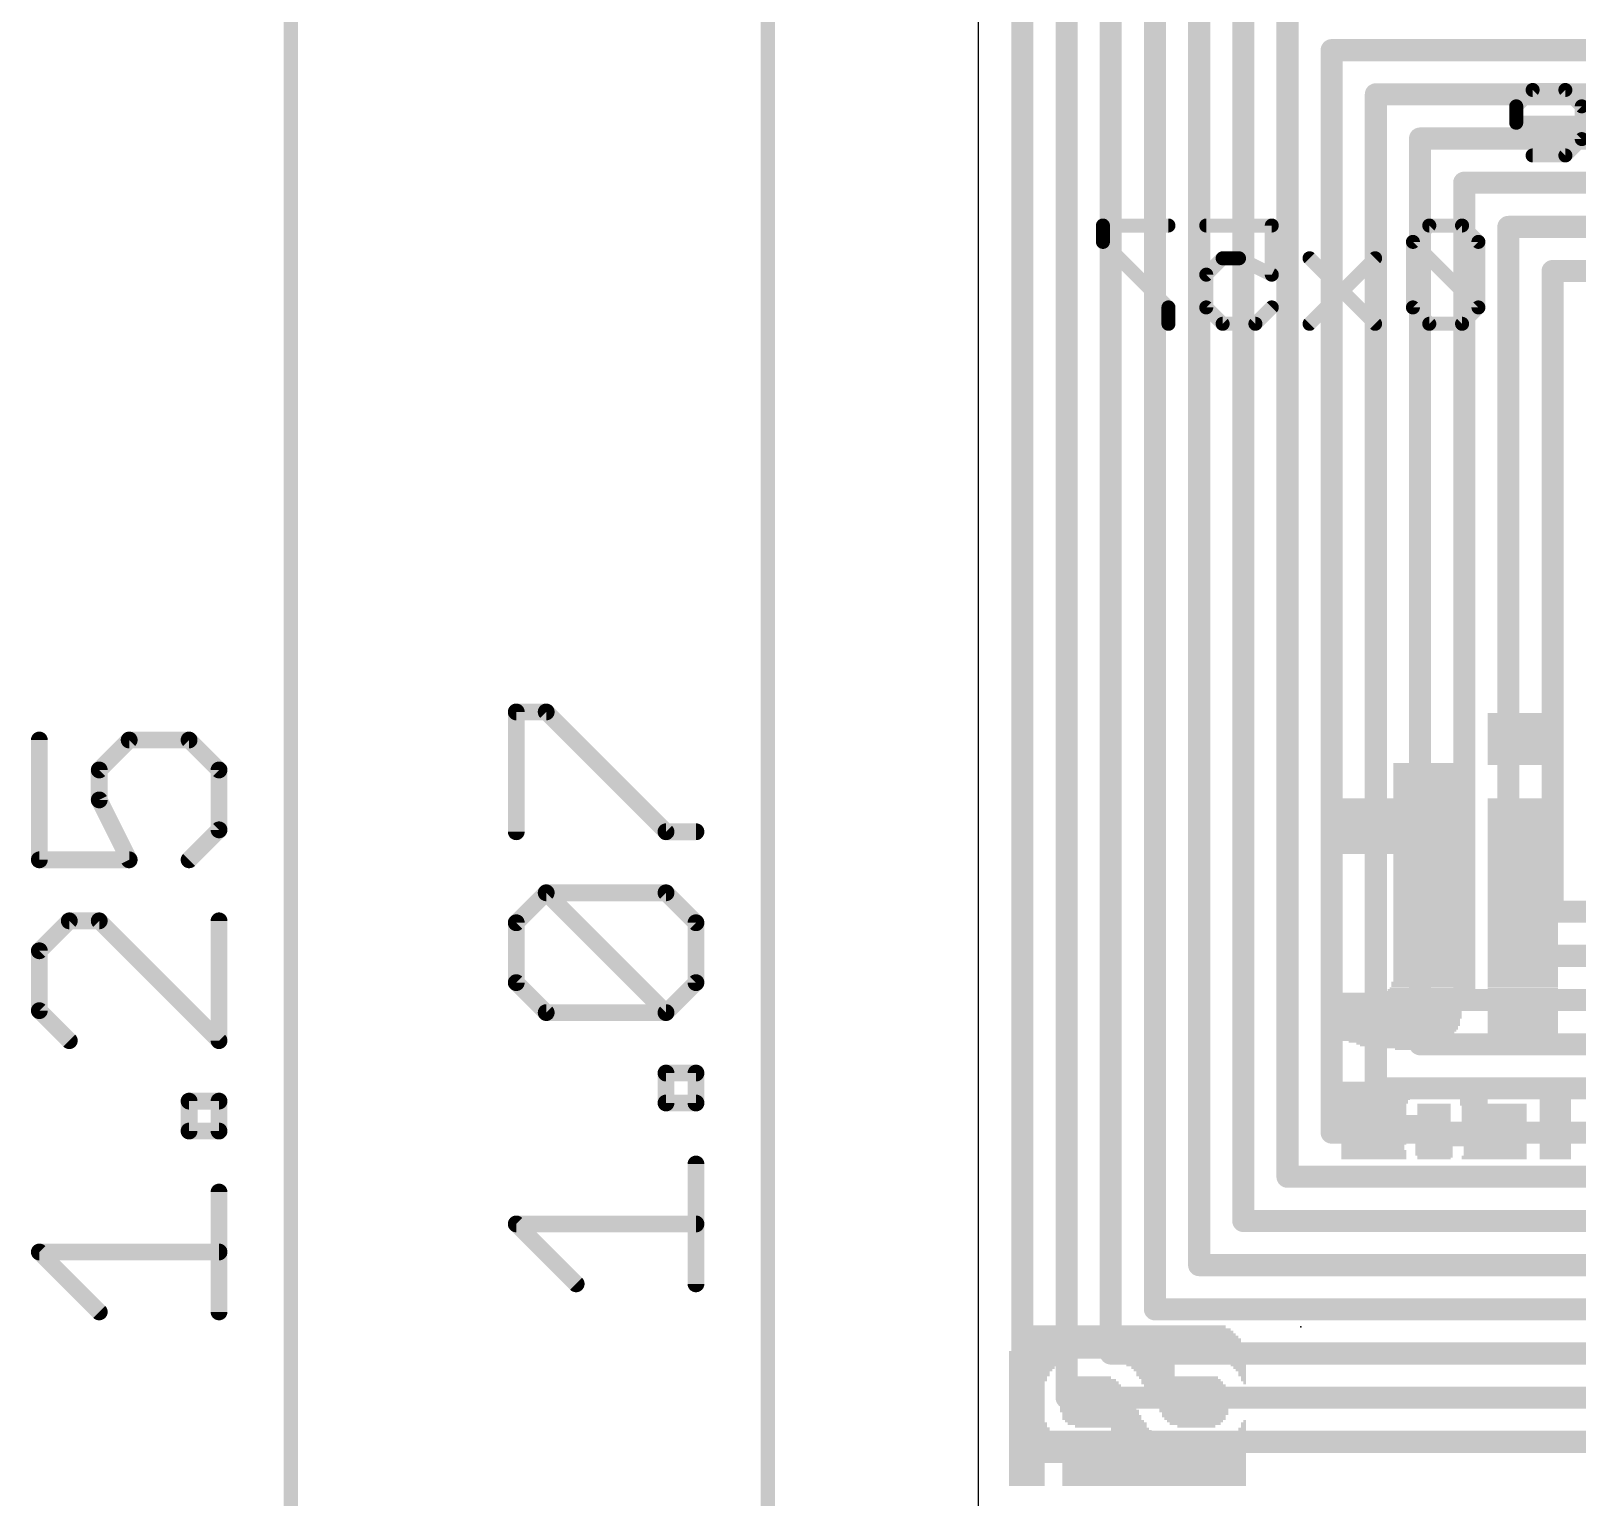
# Model space of a CAD drawing. Extents: x -8.6 to 30.2, y -8.2 to 38.7.
# Drawn here: x -8.58 to 5.42, y 11.79 to 25.07 of the extents above; entities that cross this region are included whole.
import ezdxf

# ---------------------------------------------------------------- set-up
doc = ezdxf.new("R2010")
doc.units = 0
for name, color, linetype in [('1', 12, 'CONTINUOUS'), ('20', 53, 'CONTINUOUS'), ('22', 6, 'CONTINUOUS'), ('24', 6, 'CONTINUOUS'), ('47', 253, 'CONTINUOUS')]:
    doc.layers.add(name, color=color, linetype=linetype)

# ---------------------------------------------------------------- blocks, each defined once
blk = doc.blocks.new('RECT')
blk.add_solid([(-0.5, -0.5), (0.5, -0.5), (-0.5, 0.5), (0.5, 0.5)])

msp = doc.modelspace()

# ---------------------------------------------------------------- linework, layer by layer
at = {"layer": '1', "const_width": 0.2}
for points in [[(0.4, 12.293), (0.4, 27.693)], [(0.8, 12.693), (0.8, 27.293)], [(1.2, 13.093), (1.2, 26.893)], [(1.6, 13.493), (1.6, 26.493)], [(2, 13.893), (2, 26.093)], [(2.4, 14.293), (2.4, 25.693)], [(2.8, 14.693), (2.8, 25.293)], [(3.2, 24.893), (22.2, 24.893)], [(3.2, 15.093), (3.2, 24.893)], [(3.6, 24.493), (21.8, 24.493)], [(3.6, 15.493), (3.6, 24.493)], [(4, 24.093), (21.4, 24.093)], [(4, 15.893), (4, 24.093)], [(4.4, 23.693), (21, 23.693)], [(4.4, 16.293), (4.4, 23.693)], [(4.8, 23.293), (20.6, 23.293)], [(4.8, 16.693), (4.8, 23.293)], [(5.2, 22.893), (20.2, 22.893)], [(5.2, 17.093), (5.2, 22.893)], [(20.6, 17.093), (5.2, 17.093)], [(21, 16.693), (4.8, 16.693)], [(21.4, 16.293), (4.4, 16.293)], [(21.8, 15.893), (4, 15.893)], [(22.2, 15.493), (3.6, 15.493)], [(22.6, 15.093), (3.2, 15.093)], [(23, 14.693), (2.8, 14.693)], [(23.4, 14.293), (2.4, 14.293)], [(23.8, 13.893), (2, 13.893)], [(24.2, 13.493), (1.6, 13.493)], [(24.6, 13.093), (1.2, 13.093)], [(25, 12.693), (0.8, 12.693)], [(0.4, 12.293), (7.3, 12.293)]]:
    msp.add_lwpolyline(points, dxfattribs=at)
at = {"layer": '1', "const_width": 0.1}
for points in [[(3.2, 24.943, 1), (3.2, 24.843)], [(3.25, 24.893, 1), (3.15, 24.893)], [(3.6, 24.543, 1), (3.6, 24.443)], [(3.65, 24.493, 1), (3.55, 24.493)], [(4, 24.143, 1), (4, 24.043)], [(4.05, 24.093, 1), (3.95, 24.093)], [(4.4, 23.743, 1), (4.4, 23.643)], [(4.45, 23.693, 1), (4.35, 23.693)], [(4.8, 23.343, 1), (4.8, 23.243)], [(4.85, 23.293, 1), (4.75, 23.293)], [(5.2, 22.943, 1), (5.2, 22.843)], [(5.25, 22.893, 1), (5.15, 22.893)], [(5.2, 17.143, 1), (5.2, 17.043)], [(5.15, 17.093, 1), (5.25, 17.093)], [(4.8, 16.743, 1), (4.8, 16.643)], [(4.75, 16.693, 1), (4.85, 16.693)], [(4.4, 16.343, 1), (4.4, 16.243)], [(4.35, 16.293, 1), (4.45, 16.293)], [(4, 15.943, 1), (4, 15.843)], [(3.95, 15.893, 1), (4.05, 15.893)], [(3.6, 15.543, 1), (3.6, 15.443)], [(3.55, 15.493, 1), (3.65, 15.493)], [(3.2, 15.143, 1), (3.2, 15.043)], [(3.15, 15.093, 1), (3.25, 15.093)], [(2.8, 14.743, 1), (2.8, 14.643)], [(2.75, 14.693, 1), (2.85, 14.693)], [(2.4, 14.343, 1), (2.4, 14.243)], [(2.35, 14.293, 1), (2.45, 14.293)], [(2, 13.943, 1), (2, 13.843)], [(1.95, 13.893, 1), (2.05, 13.893)], [(1.6, 13.543, 1), (1.6, 13.443)], [(1.55, 13.493, 1), (1.65, 13.493)], [(1.2, 13.143, 1), (1.2, 13.043)], [(1.15, 13.093, 1), (1.25, 13.093)], [(0.8, 12.743, 1), (0.8, 12.643)], [(0.75, 12.693, 1), (0.85, 12.693)], [(0.4, 12.343, 1), (0.4, 12.243)], [(0.35, 12.293, 1), (0.45, 12.293)]]:
    msp.add_lwpolyline(points, format="xyb", dxfattribs=at)
at = {"layer": '20'}
msp.add_line((0, 29.21), (0, 2.54), dxfattribs=at)
at = {"layer": '22', "const_width": 0.127}
for points in [[(5.0193, 24.5327), (4.871, 24.3844)], [(5.3159, 24.5327), (5.0193, 24.5327)], [(5.4642, 24.3844), (5.3159, 24.5327)], [(4.871, 24.3844), (4.871, 24.2361)], [(5.4642, 24.0878), (5.4642, 24.3844)], [(4.871, 24.2361), (5.4642, 24.2361)], [(5.3159, 23.9395), (5.4642, 24.0878)], [(5.0193, 23.9395), (5.3159, 23.9395)], [(1.7221, 23.3053), (1.129, 23.3053)], [(1.129, 23.3053), (1.129, 23.157)], [(2.0645, 23.3053), (2.6576, 23.3053)], [(2.6576, 23.3053), (2.6576, 22.8604)], [(4.0838, 23.3053), (3.9355, 23.157)], [(4.3804, 23.3053), (4.0838, 23.3053)], [(4.5287, 23.157), (4.3804, 23.3053)], [(1.129, 23.157), (1.7221, 22.5638)], [(3.9355, 23.157), (3.9355, 22.5638)], [(4.5287, 22.5638), (3.9355, 23.157)], [(4.5287, 22.5638), (4.5287, 23.157)], [(2.2128, 23.0087), (2.0645, 22.8604)], [(2.3611, 23.0087), (2.2128, 23.0087)], [(2.6576, 22.8604), (2.3611, 23.0087)], [(3.5932, 23.0087), (3, 22.4155)], [(3.5932, 22.4155), (3, 23.0087)], [(2.0645, 22.8604), (2.0645, 22.5638)], [(1.7221, 22.5638), (1.7221, 22.4155)], [(2.0645, 22.5638), (2.2128, 22.4155)], [(2.5094, 22.4155), (2.6576, 22.5638)], [(3.9355, 22.5638), (4.0838, 22.4155)], [(4.3804, 22.4155), (4.5287, 22.5638)], [(2.2128, 22.4155), (2.5094, 22.4155)], [(4.0838, 22.4155), (4.3804, 22.4155)]]:
    msp.add_lwpolyline(points, dxfattribs=at)
at = {"layer": '22', "const_width": 0.0635}
for points in [[(5.0193, 24.5644, 1), (5.0193, 24.5009)], [(5.0418, 24.5102, 1), (4.9969, 24.5551)], [(5.3384, 24.5551, 1), (5.2935, 24.5102)], [(5.3159, 24.5009, 1), (5.3159, 24.5644)], [(4.9028, 24.3844, 1), (4.8393, 24.3844)], [(4.8486, 24.4068, 1), (4.8935, 24.3619)], [(5.4959, 24.3844, 1), (5.4324, 24.3844)], [(5.4417, 24.3619, 1), (5.4866, 24.4068)], [(4.871, 24.2678, 1), (4.871, 24.2043)], [(4.8393, 24.2361, 1), (4.9028, 24.2361)], [(5.4324, 24.0878, 1), (5.4959, 24.0878)], [(5.4866, 24.0653, 1), (5.4417, 24.1102)], [(5.0193, 23.9713, 1), (5.0193, 23.9078)], [(5.2935, 23.962, 1), (5.3384, 23.917)], [(5.3159, 23.9078, 1), (5.3159, 23.9713)], [(1.129, 23.337, 1), (1.129, 23.2735)], [(1.1607, 23.3053, 1), (1.0972, 23.3053)], [(1.7221, 23.2735, 1), (1.7221, 23.337)], [(2.0645, 23.337, 1), (2.0645, 23.2735)], [(2.6894, 23.3053, 1), (2.6259, 23.3053)], [(2.6576, 23.2735, 1), (2.6576, 23.337)], [(4.0838, 23.337, 1), (4.0838, 23.2735)], [(4.1063, 23.2828, 1), (4.0614, 23.3277)], [(4.4028, 23.3277, 1), (4.3579, 23.2828)], [(4.3804, 23.2735, 1), (4.3804, 23.337)], [(1.1514, 23.1794, 1), (1.1065, 23.1345)], [(1.0972, 23.157, 1), (1.1607, 23.157)], [(3.9673, 23.157, 1), (3.9038, 23.157)], [(3.958, 23.1794, 1), (3.9131, 23.1345)], [(3.9131, 23.1794, 1), (3.958, 23.1345)], [(4.5604, 23.157, 1), (4.4969, 23.157)], [(4.5062, 23.1345, 1), (4.5511, 23.1794)], [(2.2128, 23.0404, 1), (2.2128, 22.9769)], [(2.2352, 22.9862, 1), (2.1903, 23.0311)], [(2.3753, 23.0371, 1), (2.3469, 22.9803)], [(2.3611, 22.9769, 1), (2.3611, 23.0404)], [(3.0224, 23.0311, 1), (2.9775, 22.9862)], [(3.6156, 22.9862, 1), (3.5707, 23.0311)], [(2.0962, 22.8604, 1), (2.0327, 22.8604)], [(2.042, 22.8828, 1), (2.0869, 22.8379)], [(2.6259, 22.8604, 1), (2.6894, 22.8604)], [(2.6434, 22.832, 1), (2.6718, 22.8888)], [(1.7539, 22.5638, 1), (1.6904, 22.5638)], [(1.6997, 22.5413, 1), (1.7446, 22.5862)], [(2.0869, 22.5862, 1), (2.042, 22.5413)], [(2.0327, 22.5638, 1), (2.0962, 22.5638)], [(2.6801, 22.5413, 1), (2.6352, 22.5862)], [(3.958, 22.5862, 1), (3.9131, 22.5413)], [(3.9038, 22.5638, 1), (3.9673, 22.5638)], [(4.4969, 22.5638, 1), (4.5604, 22.5638)], [(4.5062, 22.5413, 1), (4.5511, 22.5862)], [(4.5511, 22.5413, 1), (4.5062, 22.5862)], [(1.6904, 22.4155, 1), (1.7539, 22.4155)], [(2.2128, 22.4473, 1), (2.2128, 22.3838)], [(2.1903, 22.393, 1), (2.2352, 22.438)], [(2.4869, 22.438, 1), (2.5318, 22.393)], [(2.5094, 22.3838, 1), (2.5094, 22.4473)], [(2.9775, 22.438, 1), (3.0224, 22.393)], [(3.5707, 22.393, 1), (3.6156, 22.438)], [(4.0838, 22.4473, 1), (4.0838, 22.3838)], [(4.0614, 22.393, 1), (4.1063, 22.438)], [(4.3579, 22.438, 1), (4.4028, 22.393)], [(4.3804, 22.3838, 1), (4.3804, 22.4473)]]:
    msp.add_lwpolyline(points, format="xyb", dxfattribs=at)
at = {"layer": '24'}
msp.add_point((2.921, 13.335), dxfattribs=at)
at = {"layer": '47'}
for points, const_width in [([(-6.223, 0.065), (-6.223, 31.685)], 0.13), ([(-1.905, 2.605), (-1.905, 29.653)], 0.13), ([(-4.1827, 17.8167), (-4.1827, 18.9014)], 0.1524), ([(-4.1827, 18.9014), (-3.9115, 18.9014)], 0.1524), ([(-3.9115, 18.9014), (-2.8269, 17.8167)], 0.1524), ([(-8.5007, 18.6474), (-8.5007, 17.5627)], 0.1524), ([(-7.9584, 18.3762), (-7.6872, 18.6474)], 0.1524), ([(-7.6872, 18.6474), (-7.1449, 18.6474)], 0.1524), ([(-7.1449, 18.6474), (-6.8737, 18.3762)], 0.1524), ([(-7.9584, 18.105), (-7.9584, 18.3762)], 0.1524), ([(-6.8737, 18.3762), (-6.8737, 17.8339)], 0.1524), ([(-7.6872, 17.5627), (-7.9584, 18.105)], 0.1524), ([(-6.8737, 17.8339), (-7.1449, 17.5627)], 0.1524), ([(-2.8269, 17.8167), (-2.5557, 17.8167)], 0.1524), ([(-8.5007, 17.5627), (-7.6872, 17.5627)], 0.1524), ([(-4.1827, 16.993), (-3.9115, 17.2642)], 0.1524), ([(-3.9115, 17.2642), (-2.8269, 17.2642)], 0.1524), ([(-2.8269, 16.1795), (-3.9115, 17.2642)], 0.1524), ([(-2.8269, 17.2642), (-2.5557, 16.993)], 0.1524), ([(-8.2295, 17.0102), (-8.5007, 16.739)], 0.1524), ([(-7.9584, 17.0102), (-8.2295, 17.0102)], 0.1524), ([(-6.8737, 15.9255), (-7.9584, 17.0102)], 0.1524), ([(-6.8737, 17.0102), (-6.8737, 15.9255)], 0.1524), ([(-4.1827, 16.4507), (-4.1827, 16.993)], 0.1524), ([(-2.5557, 16.993), (-2.5557, 16.4507)], 0.1524), ([(-8.5007, 16.739), (-8.5007, 16.1967)], 0.1524), ([(-3.9115, 16.1795), (-4.1827, 16.4507)], 0.1524), ([(-2.5557, 16.4507), (-2.8269, 16.1795)], 0.1524), ([(-8.5007, 16.1967), (-8.2295, 15.9255)], 0.1524), ([(-2.8269, 16.1795), (-3.9115, 16.1795)], 0.1524), ([(-2.8269, 15.361), (-2.8269, 15.6321)], 0.1524), ([(-2.8269, 15.6321), (-2.5557, 15.6321)], 0.1524), ([(-2.5557, 15.6321), (-2.5557, 15.361)], 0.1524), ([(-7.1449, 15.107), (-7.1449, 15.3781)], 0.1524), ([(-7.1449, 15.3781), (-6.8737, 15.3781)], 0.1524), ([(-6.8737, 15.3781), (-6.8737, 15.107)], 0.1524), ([(-2.5557, 15.361), (-2.8269, 15.361)], 0.1524), ([(-6.8737, 15.107), (-7.1449, 15.107)], 0.1524), ([(-2.5557, 13.7238), (-2.5557, 14.8085)], 0.1524), ([(-6.8737, 13.4698), (-6.8737, 14.5545)], 0.1524), ([(-3.6404, 13.7238), (-4.1827, 14.2661)], 0.1524), ([(-4.1827, 14.2661), (-2.5557, 14.2661)], 0.1524), ([(-7.9584, 13.4698), (-8.5007, 14.0121)], 0.1524), ([(-8.5007, 14.0121), (-6.8737, 14.0121)], 0.1524)]:
    msp.add_lwpolyline(points, dxfattribs=dict(at, const_width=const_width))
at = {"layer": '47', "const_width": 0.0762}
for points in [[(-4.1446, 18.9014, 1), (-4.2208, 18.9014)], [(-4.1827, 18.9395, 1), (-4.1827, 18.8633)], [(-3.8846, 18.9283, 1), (-3.9385, 18.8744)], [(-3.9115, 18.8633, 1), (-3.9115, 18.9395)], [(-8.4626, 18.6474, 1), (-8.5388, 18.6474)], [(-7.6872, 18.6855, 1), (-7.6872, 18.6093)], [(-7.6603, 18.6204, 1), (-7.7141, 18.6743)], [(-7.1179, 18.6743, 1), (-7.1718, 18.6204)], [(-7.1449, 18.6093, 1), (-7.1449, 18.6855)], [(-7.9203, 18.3762, 1), (-7.9965, 18.3762)], [(-7.9853, 18.4031, 1), (-7.9314, 18.3493)], [(-6.8356, 18.3762, 1), (-6.9118, 18.3762)], [(-6.9006, 18.3493, 1), (-6.8468, 18.4031)], [(-7.9965, 18.105, 1), (-7.9203, 18.105)], [(-7.9243, 18.1221, 1), (-7.9924, 18.088)], [(-6.9118, 17.8339, 1), (-6.8356, 17.8339)], [(-6.8468, 17.8069, 1), (-6.9006, 17.8608)], [(-4.2208, 17.8167, 1), (-4.1446, 17.8167)], [(-2.8269, 17.8548, 1), (-2.8269, 17.7786)], [(-2.8538, 17.7898, 1), (-2.7999, 17.8436)], [(-2.5557, 17.7786, 1), (-2.5557, 17.8548)], [(-8.5007, 17.6008, 1), (-8.5007, 17.5246)], [(-7.6872, 17.5246, 1), (-7.6872, 17.6008)], [(-8.5388, 17.5627, 1), (-8.4626, 17.5627)], [(-7.7213, 17.5457, 1), (-7.6531, 17.5797)], [(-7.1718, 17.5896, 1), (-7.1179, 17.5358)], [(-3.9115, 17.3023, 1), (-3.9115, 17.2261)], [(-3.8846, 17.2911, 1), (-3.9385, 17.2373)], [(-3.8846, 17.2373, 1), (-3.9385, 17.2911)], [(-2.7999, 17.2911, 1), (-2.8538, 17.2373)], [(-2.8269, 17.2261, 1), (-2.8269, 17.3023)], [(-8.2295, 17.0483, 1), (-8.2295, 16.9721)], [(-8.2026, 16.9833, 1), (-8.2565, 17.0371)], [(-7.9314, 17.0371, 1), (-7.9853, 16.9833)], [(-7.9584, 16.9721, 1), (-7.9584, 17.0483)], [(-6.8356, 17.0102, 1), (-6.9118, 17.0102)], [(-4.1446, 16.993, 1), (-4.2208, 16.993)], [(-4.2096, 17.02, 1), (-4.1557, 16.9661)], [(-2.5176, 16.993, 1), (-2.5938, 16.993)], [(-2.5826, 16.9661, 1), (-2.5288, 17.02)], [(-8.4626, 16.739, 1), (-8.5388, 16.739)], [(-8.5276, 16.766, 1), (-8.4737, 16.7121)], [(-4.1557, 16.4776, 1), (-4.2096, 16.4238)], [(-2.5288, 16.4238, 1), (-2.5826, 16.4776)], [(-4.2208, 16.4507, 1), (-4.1446, 16.4507)], [(-2.5938, 16.4507, 1), (-2.5176, 16.4507)], [(-8.4737, 16.2236, 1), (-8.5276, 16.1698)], [(-3.9115, 16.2176, 1), (-3.9115, 16.1414)], [(-3.9385, 16.1526, 1), (-3.8846, 16.2065)], [(-2.8538, 16.2065, 1), (-2.7999, 16.1526)], [(-2.8538, 16.1526, 1), (-2.7999, 16.2065)], [(-2.8269, 16.1414, 1), (-2.8269, 16.2176)], [(-8.5388, 16.1967, 1), (-8.4626, 16.1967)], [(-8.2565, 15.8986, 1), (-8.2026, 15.9525)], [(-6.9118, 15.9255, 1), (-6.8356, 15.9255)], [(-6.9006, 15.8986, 1), (-6.8468, 15.9525)], [(-2.7888, 15.6321, 1), (-2.865, 15.6321)], [(-2.8269, 15.6702, 1), (-2.8269, 15.594)], [(-2.5176, 15.6321, 1), (-2.5938, 15.6321)], [(-2.5557, 15.594, 1), (-2.5557, 15.6702)], [(-7.1068, 15.3781, 1), (-7.183, 15.3781)], [(-7.1449, 15.4162, 1), (-7.1449, 15.34)], [(-6.8356, 15.3781, 1), (-6.9118, 15.3781)], [(-6.8737, 15.34, 1), (-6.8737, 15.4162)], [(-2.8269, 15.3991, 1), (-2.8269, 15.3229)], [(-2.865, 15.361, 1), (-2.7888, 15.361)], [(-2.5938, 15.361, 1), (-2.5176, 15.361)], [(-2.5557, 15.3229, 1), (-2.5557, 15.3991)], [(-7.1449, 15.1451, 1), (-7.1449, 15.0689)], [(-7.183, 15.107, 1), (-7.1068, 15.107)], [(-6.9118, 15.107, 1), (-6.8356, 15.107)], [(-6.8737, 15.0689, 1), (-6.8737, 15.1451)], [(-2.5176, 14.8085, 1), (-2.5938, 14.8085)], [(-6.8356, 14.5545, 1), (-6.9118, 14.5545)], [(-4.1557, 14.2931, 1), (-4.2096, 14.2392)], [(-4.1827, 14.3042, 1), (-4.1827, 14.228)], [(-2.5557, 14.228, 1), (-2.5557, 14.3042)], [(-8.4737, 14.0391, 1), (-8.5276, 13.9852)], [(-8.5007, 14.0502, 1), (-8.5007, 13.974)], [(-6.8737, 13.974, 1), (-6.8737, 14.0502)], [(-3.6673, 13.6969, 1), (-3.6134, 13.7508)], [(-2.5938, 13.7238, 1), (-2.5176, 13.7238)], [(-7.9853, 13.4429, 1), (-7.9314, 13.4968)], [(-6.9118, 13.4698, 1), (-6.8356, 13.4698)]]:
    msp.add_lwpolyline(points, format="xyb", dxfattribs=at)

# ---------------------------------------------------------------- block references
at = {"layer": '22'}
for p, xscale, yscale, rotation in [((4.9309, 18.8824), 0.637, 0.0167, 180), ((4.9309, 18.8656), 0.637, 0.0168, 180), ((4.9309, 18.8489), 0.637, 0.0167, 180), ((4.9309, 18.8321), 0.637, 0.0168, 180), ((4.9309, 18.8153), 0.637, 0.0168, 180), ((4.9309, 18.7986), 0.637, 0.0167, 180), ((4.9309, 18.7818), 0.637, 0.0168, 180), ((4.9309, 18.765), 0.637, 0.0168, 180), ((4.9309, 18.7483), 0.637, 0.0167, 180), ((4.9309, 18.7315), 0.637, 0.0168, 180), ((4.9309, 18.7147), 0.637, 0.0168, 180), ((4.9309, 18.698), 0.637, 0.0167, 180), ((4.9309, 18.6812), 0.637, 0.0168, 180), ((4.9309, 18.6644), 0.637, 0.0168, 180), ((4.9309, 18.6477), 0.637, 0.0167, 180), ((4.9309, 18.6309), 0.637, 0.0168, 180), ((4.9309, 18.6142), 0.637, 0.0167, 180), ((4.9309, 18.5974), 0.637, 0.0168, 180), ((4.9309, 18.5806), 0.637, 0.0168, 180), ((4.9309, 18.5639), 0.637, 0.0167, 180), ((4.9309, 18.5471), 0.637, 0.0168, 180), ((4.9309, 18.5303), 0.637, 0.0168, 180), ((4.9309, 18.5136), 0.637, 0.0167, 180), ((4.9309, 18.4968), 0.637, 0.0168, 180), ((4.9309, 18.48), 0.637, 0.0168, 180), ((4.076, 18.4298), 0.6371, 0.0167, 180), ((4.076, 18.413), 0.6371, 0.0168, 180), ((4.076, 18.3962), 0.6371, 0.0168, 180), ((4.076, 18.3795), 0.6371, 0.0167, 180), ((4.076, 18.3627), 0.6371, 0.0168, 180), ((4.076, 18.3459), 0.6371, 0.0168, 180), ((4.9309, 18.4633), 0.637, 0.0167, 180), ((4.9309, 18.4465), 0.637, 0.0168, 180), ((4.9309, 18.4298), 0.637, 0.0167, 180), ((4.076, 18.3292), 0.6371, 0.0167, 180), ((4.076, 18.3124), 0.6371, 0.0168, 180), ((4.076, 18.2956), 0.6371, 0.0168, 180), ((4.076, 18.2789), 0.6371, 0.0167, 180), ((4.076, 18.2621), 0.6371, 0.0168, 180), ((4.076, 18.2453), 0.6371, 0.0168, 180), ((4.076, 18.2286), 0.6371, 0.0167, 180), ((4.076, 18.2118), 0.6371, 0.0168, 180), ((4.076, 18.1951), 0.6371, 0.0167, 180), ((3.8413, 18.1112), 1.1065, 0.0168, 180), ((3.8413, 18.0945), 1.1065, 0.0167, 180), ((3.8413, 18.0777), 1.1065, 0.0168, 180), ((3.8413, 18.0609), 1.1065, 0.0168, 180), ((4.076, 18.1783), 0.6371, 0.0168, 180), ((4.076, 18.1615), 0.6371, 0.0168, 180), ((4.076, 18.1448), 0.6371, 0.0167, 180), ((4.076, 18.128), 0.6371, 0.0168, 180), ((4.9309, 18.1112), 0.637, 0.0168, 180), ((4.9309, 18.0945), 0.637, 0.0167, 180), ((4.9309, 18.0777), 0.637, 0.0168, 180), ((4.9309, 18.0609), 0.637, 0.0168, 180), ((3.8413, 18.0442), 1.1065, 0.0167, 180), ((3.8413, 18.0274), 1.1065, 0.0168, 180), ((3.8413, 18.0107), 1.1065, 0.0167, 180), ((3.8413, 17.9939), 1.1065, 0.0168, 180), ((3.8413, 17.9771), 1.1065, 0.0168, 180), ((3.8413, 17.9604), 1.1065, 0.0167, 180), ((3.8413, 17.9436), 1.1065, 0.0168, 180), ((3.8413, 17.9268), 1.1065, 0.0168, 180), ((3.8413, 17.9101), 1.1065, 0.0167, 180), ((4.9309, 18.0442), 0.637, 0.0167, 180), ((4.9309, 18.0274), 0.637, 0.0168, 180), ((4.9309, 18.0107), 0.637, 0.0167, 180), ((4.9309, 17.9939), 0.637, 0.0168, 180), ((4.9309, 17.9771), 0.637, 0.0168, 180), ((4.9309, 17.9604), 0.637, 0.0167, 180), ((4.9309, 17.9436), 0.637, 0.0168, 180), ((4.9309, 17.9268), 0.637, 0.0168, 180), ((4.9309, 17.9101), 0.637, 0.0167, 180), ((3.8413, 17.8933), 1.1065, 0.0168, 180), ((3.8413, 17.8765), 1.1065, 0.0168, 180), ((3.8413, 17.8598), 1.1065, 0.0167, 180), ((3.8413, 17.843), 1.1065, 0.0168, 180), ((3.8413, 17.8262), 1.1065, 0.0168, 180), ((3.8413, 17.8095), 1.1065, 0.0167, 180), ((3.8413, 17.7927), 1.1065, 0.0168, 180), ((3.8413, 17.776), 1.1065, 0.0167, 180), ((4.9309, 17.8933), 0.637, 0.0168, 180), ((4.9309, 17.8765), 0.637, 0.0168, 180), ((4.9309, 17.8598), 0.637, 0.0167, 180), ((4.9309, 17.843), 0.637, 0.0168, 180), ((4.9309, 17.8262), 0.637, 0.0168, 180), ((4.9309, 17.8095), 0.637, 0.0167, 180), ((4.9309, 17.7927), 0.637, 0.0168, 180), ((4.9309, 17.776), 0.637, 0.0167, 180), ((3.8413, 17.7592), 1.1065, 0.0168, 180), ((3.8413, 17.7424), 1.1065, 0.0168, 180), ((3.8413, 17.7257), 1.1065, 0.0167, 180), ((3.8413, 17.7089), 1.1065, 0.0168, 180), ((3.8413, 17.6921), 1.1065, 0.0168, 180), ((3.8413, 17.6754), 1.1065, 0.0167, 180), ((3.8413, 17.6586), 1.1065, 0.0168, 180), ((3.8413, 17.6418), 1.1065, 0.0168, 180), ((4.9309, 17.7592), 0.637, 0.0168, 180), ((4.9309, 17.7424), 0.637, 0.0168, 180), ((4.9309, 17.7257), 0.637, 0.0167, 180), ((4.9309, 17.7089), 0.637, 0.0168, 180), ((4.9309, 17.6921), 0.637, 0.0168, 180), ((4.9309, 17.6754), 0.637, 0.0167, 180), ((4.9309, 17.6586), 0.637, 0.0168, 180), ((4.9309, 17.6418), 0.637, 0.0168, 180), ((3.8413, 17.6251), 1.1065, 0.0167, 180), ((4.076, 17.6083), 0.6371, 0.0168, 180), ((4.076, 17.5916), 0.6371, 0.0167, 180), ((4.076, 17.5748), 0.6371, 0.0168, 180), ((4.076, 17.558), 0.6371, 0.0168, 180), ((4.076, 17.5413), 0.6371, 0.0167, 180), ((4.076, 17.5245), 0.6371, 0.0168, 180), ((4.076, 17.5077), 0.6371, 0.0168, 180), ((4.076, 17.491), 0.6371, 0.0167, 180), ((4.9309, 17.6251), 0.637, 0.0167, 180), ((4.9309, 17.6083), 0.637, 0.0168, 180), ((4.9309, 17.5916), 0.637, 0.0167, 180), ((4.9309, 17.5748), 0.637, 0.0168, 180), ((4.9309, 17.558), 0.637, 0.0168, 180), ((4.9309, 17.5413), 0.637, 0.0167, 180), ((4.9309, 17.5245), 0.637, 0.0168, 180), ((4.9309, 17.5077), 0.637, 0.0168, 180), ((4.9309, 17.491), 0.637, 0.0167, 180), ((4.076, 17.4742), 0.6371, 0.0168, 180), ((4.076, 17.4574), 0.6371, 0.0168, 180), ((4.076, 17.4407), 0.6371, 0.0167, 180), ((4.076, 17.4239), 0.6371, 0.0168, 180), ((4.076, 17.4071), 0.6371, 0.0168, 180), ((4.076, 17.3904), 0.6371, 0.0167, 180), ((4.076, 17.3736), 0.6371, 0.0168, 180), ((4.076, 17.3569), 0.6371, 0.0167, 180), ((4.9309, 17.4742), 0.637, 0.0168, 180), ((4.9309, 17.4574), 0.637, 0.0168, 180), ((4.9309, 17.4407), 0.637, 0.0167, 180), ((4.9309, 17.4239), 0.637, 0.0168, 180), ((4.9309, 17.4071), 0.637, 0.0168, 180), ((4.9309, 17.3904), 0.637, 0.0167, 180), ((4.9309, 17.3736), 0.637, 0.0168, 180), ((4.9309, 17.3569), 0.637, 0.0167, 180), ((4.076, 17.3401), 0.6371, 0.0168, 180), ((4.076, 17.3233), 0.6371, 0.0168, 180), ((4.076, 17.3066), 0.6371, 0.0167, 180), ((4.076, 17.2898), 0.6371, 0.0168, 180), ((4.076, 17.273), 0.6371, 0.0168, 180), ((4.076, 17.2563), 0.6371, 0.0167, 180), ((4.076, 17.2395), 0.6371, 0.0168, 180), ((4.076, 17.2227), 0.6371, 0.0168, 180), ((4.9309, 17.3401), 0.637, 0.0168, 180), ((4.9309, 17.3233), 0.637, 0.0168, 180), ((4.9309, 17.3066), 0.637, 0.0167, 180), ((4.9309, 17.2898), 0.637, 0.0168, 180), ((4.9309, 17.273), 0.637, 0.0168, 180), ((4.9309, 17.2563), 0.637, 0.0167, 180), ((4.9309, 17.2395), 0.637, 0.0168, 180), ((4.9309, 17.2227), 0.637, 0.0168, 180), ((4.076, 17.206), 0.6371, 0.0167, 180), ((4.076, 17.1892), 0.6371, 0.0168, 180), ((4.076, 17.1725), 0.6371, 0.0167, 180), ((4.076, 17.1557), 0.6371, 0.0168, 180), ((4.076, 17.1389), 0.6371, 0.0168, 180), ((4.076, 17.1222), 0.6371, 0.0167, 180), ((4.076, 17.1054), 0.6371, 0.0168, 180), ((4.076, 17.0886), 0.6371, 0.0168, 180), ((4.076, 17.0719), 0.6371, 0.0167, 180), ((4.9309, 17.206), 0.637, 0.0167, 180), ((4.9309, 17.1892), 0.637, 0.0168, 180), ((4.9309, 17.1725), 0.637, 0.0167, 180), ((4.9309, 17.1557), 0.637, 0.0168, 180), ((4.9309, 17.1389), 0.637, 0.0168, 180), ((4.9309, 17.1222), 0.637, 0.0167, 180), ((4.9309, 17.1054), 0.637, 0.0168, 180), ((4.9309, 17.0886), 0.637, 0.0168, 180), ((4.9309, 17.0719), 0.637, 0.0167, 180), ((4.076, 17.0551), 0.6371, 0.0168, 180), ((4.076, 17.0383), 0.6371, 0.0168, 180), ((4.076, 17.0216), 0.6371, 0.0167, 180), ((4.076, 17.0048), 0.6371, 0.0168, 180), ((4.076, 16.988), 0.6371, 0.0168, 180), ((4.076, 16.9713), 0.6371, 0.0167, 180), ((4.076, 16.9545), 0.6371, 0.0168, 180), ((4.076, 16.9378), 0.6371, 0.0167, 180), ((4.9309, 17.0551), 0.637, 0.0168, 180), ((4.9309, 17.0383), 0.637, 0.0168, 180), ((4.9309, 17.0216), 0.637, 0.0167, 180), ((4.9309, 17.0048), 0.637, 0.0168, 180), ((4.9309, 16.988), 0.637, 0.0168, 180), ((4.9309, 16.9713), 0.637, 0.0167, 180), ((4.9309, 16.9545), 0.637, 0.0168, 180), ((4.9309, 16.9378), 0.637, 0.0167, 180), ((4.076, 16.921), 0.6371, 0.0168, 180), ((4.076, 16.9042), 0.6371, 0.0168, 180), ((4.076, 16.8875), 0.6371, 0.0167, 180), ((4.076, 16.8707), 0.6371, 0.0168, 180), ((4.076, 16.8539), 0.6371, 0.0168, 180), ((4.076, 16.8372), 0.6371, 0.0167, 180), ((4.076, 16.8204), 0.6371, 0.0168, 180), ((4.076, 16.8036), 0.6371, 0.0168, 180), ((4.9309, 16.921), 0.637, 0.0168, 180), ((4.9309, 16.9042), 0.637, 0.0168, 180), ((4.9309, 16.8875), 0.637, 0.0167, 180), ((4.9309, 16.8707), 0.637, 0.0168, 180), ((4.9309, 16.8539), 0.637, 0.0168, 180), ((4.9309, 16.8372), 0.637, 0.0167, 180), ((4.9309, 16.8204), 0.637, 0.0168, 180), ((4.9309, 16.8036), 0.637, 0.0168, 180), ((4.076, 16.7869), 0.6371, 0.0167, 180), ((4.076, 16.7701), 0.6371, 0.0168, 180), ((4.076, 16.7534), 0.6371, 0.0167, 180), ((4.076, 16.7366), 0.6371, 0.0168, 180), ((4.076, 16.7198), 0.6371, 0.0168, 180), ((4.076, 16.7031), 0.6371, 0.0167, 180), ((4.076, 16.6863), 0.6371, 0.0168, 180), ((4.076, 16.6695), 0.6371, 0.0168, 180), ((4.076, 16.6528), 0.6371, 0.0167, 180), ((4.9309, 16.7869), 0.637, 0.0167, 180), ((4.9309, 16.7701), 0.637, 0.0168, 180), ((4.9309, 16.7534), 0.637, 0.0167, 180), ((4.9309, 16.7366), 0.637, 0.0168, 180), ((4.9309, 16.7198), 0.637, 0.0168, 180), ((4.9309, 16.7031), 0.637, 0.0167, 180), ((4.9309, 16.6863), 0.637, 0.0168, 180), ((4.9309, 16.6695), 0.637, 0.0168, 180), ((4.9309, 16.6528), 0.637, 0.0167, 180), ((4.076, 16.636), 0.6371, 0.0168, 180), ((4.076, 16.6192), 0.6371, 0.0168, 180), ((4.076, 16.6025), 0.6371, 0.0167, 180), ((4.076, 16.5857), 0.6371, 0.0168, 180), ((4.076, 16.5689), 0.6371, 0.0168, 180), ((4.076, 16.5522), 0.6371, 0.0167, 180), ((4.076, 16.5354), 0.6371, 0.0168, 180), ((4.076, 16.5187), 0.6371, 0.0167, 180), ((4.9309, 16.636), 0.637, 0.0168, 180), ((4.9309, 16.6192), 0.637, 0.0168, 180), ((4.9309, 16.6025), 0.637, 0.0167, 180), ((4.9309, 16.5857), 0.637, 0.0168, 180), ((4.9309, 16.5689), 0.637, 0.0168, 180), ((4.9309, 16.5522), 0.637, 0.0167, 180), ((4.9309, 16.5354), 0.637, 0.0168, 180), ((4.9309, 16.5187), 0.637, 0.0167, 180), ((4.0508, 16.3845), 0.6874, 0.0168, 180), ((4.0592, 16.4013), 0.6706, 0.0168, 180), ((4.0676, 16.4516), 0.6538, 0.0168, 180), ((4.0676, 16.4348), 0.6538, 0.0168, 180), ((4.0676, 16.4181), 0.6538, 0.0167, 180), ((4.076, 16.5019), 0.6371, 0.0168, 180), ((4.076, 16.4851), 0.6371, 0.0168, 180), ((4.076, 16.4684), 0.6371, 0.0167, 180), ((4.9309, 16.5019), 0.637, 0.0168, 180), ((4.9309, 16.4851), 0.637, 0.0168, 180), ((4.9309, 16.4684), 0.637, 0.0167, 180), ((4.9309, 16.4516), 0.637, 0.0168, 180), ((4.9309, 16.4348), 0.637, 0.0168, 180), ((4.9309, 16.4181), 0.637, 0.0167, 180), ((4.9309, 16.4013), 0.637, 0.0168, 180), ((4.9309, 16.3845), 0.637, 0.0168, 180), ((3.8413, 16.351), 1.1065, 0.0168, 180), ((3.8413, 16.3343), 1.1065, 0.0167, 180), ((3.8413, 16.3175), 1.1065, 0.0168, 180), ((3.8413, 16.3007), 1.1065, 0.0168, 180), ((3.8413, 16.284), 1.1065, 0.0167, 180), ((3.8413, 16.2672), 1.1065, 0.0168, 180), ((3.8413, 16.2504), 1.1065, 0.0168, 180), ((3.8413, 16.2337), 1.1065, 0.0167, 180), ((4.0257, 16.3678), 0.7377, 0.0167, 180), ((4.9309, 16.3678), 0.637, 0.0167, 180), ((4.9309, 16.351), 0.637, 0.0168, 180), ((4.9309, 16.3343), 0.637, 0.0167, 180), ((4.9309, 16.3175), 0.637, 0.0168, 180), ((4.9309, 16.3007), 0.637, 0.0168, 180), ((4.9309, 16.284), 0.637, 0.0167, 180), ((4.9309, 16.2672), 0.637, 0.0168, 180), ((4.9309, 16.2504), 0.637, 0.0168, 180), ((4.9309, 16.2337), 0.637, 0.0167, 180), ((3.8413, 16.2169), 1.1065, 0.0168, 180), ((3.8329, 16.2001), 1.0897, 0.0168, 180), ((3.8329, 16.1834), 1.0897, 0.0167, 180), ((3.8329, 16.1666), 1.0897, 0.0168, 180), ((3.8329, 16.1498), 1.0897, 0.0168, 180), ((3.8329, 16.1331), 1.0897, 0.0167, 180), ((3.8245, 16.1163), 1.0729, 0.0168, 180), ((3.8245, 16.0996), 1.0729, 0.0167, 180), ((4.9309, 16.2169), 0.637, 0.0168, 180), ((4.9309, 16.2001), 0.637, 0.0168, 180), ((4.9309, 16.1834), 0.637, 0.0167, 180), ((4.9309, 16.1666), 0.637, 0.0168, 180), ((4.9309, 16.1498), 0.637, 0.0168, 180), ((4.9309, 16.1331), 0.637, 0.0167, 180), ((4.9309, 16.1163), 0.637, 0.0168, 180), ((4.9309, 16.0996), 0.637, 0.0167, 180), ((3.8161, 16.0493), 1.0562, 0.0167, 180), ((3.8161, 16.0325), 1.0562, 0.0168, 180), ((3.8077, 16.0157), 1.0394, 0.0168, 180), ((3.7993, 15.999), 1.0226, 0.0167, 180), ((3.7993, 15.9822), 1.0226, 0.0168, 180), ((3.8245, 16.0828), 1.0729, 0.0168, 180), ((3.8245, 16.066), 1.0729, 0.0168, 180), ((3.791, 15.9654), 1.0059, 0.0168, 180), ((4.9309, 16.0828), 0.637, 0.0168, 180), ((4.9309, 16.066), 0.637, 0.0168, 180), ((4.9309, 16.0493), 0.637, 0.0167, 180), ((4.9309, 16.0325), 0.637, 0.0168, 180), ((4.9309, 16.0157), 0.637, 0.0168, 180), ((4.9309, 15.999), 0.637, 0.0167, 180), ((4.9309, 15.9822), 0.637, 0.0168, 180), ((4.9309, 15.9654), 0.637, 0.0168, 180), ((3.7742, 15.9487), 0.9723, 0.0167, 180), ((3.7742, 15.9319), 0.9723, 0.0168, 180), ((3.791, 15.9152), 0.8717, 0.0167, 180), ((3.8077, 15.8984), 0.7712, 0.0168, 180), ((3.8077, 15.8816), 0.7041, 0.0168, 180), ((3.8413, 15.8649), 0.5365, 0.0167, 180), ((3.8748, 15.8481), 0.2012, 0.0168, 180), ((4.9309, 15.9487), 0.637, 0.0167, 180), ((4.9309, 15.9319), 0.637, 0.0168, 180), ((4.9309, 15.9152), 0.637, 0.0167, 180), ((4.9309, 15.8984), 0.637, 0.0168, 180), ((4.9309, 15.8816), 0.637, 0.0168, 180), ((4.9309, 15.8649), 0.637, 0.0167, 180), ((10.287, 15.5463), 13.998, 0.0168, 180), ((3.5981, 15.4122), 0.6203, 0.0168, 180), ((3.5981, 15.3955), 0.6203, 0.0167, 180), ((10.287, 15.5296), 13.998, 0.0167, 180), ((10.287, 15.5128), 13.998, 0.0168, 180), ((10.287, 15.4961), 13.998, 0.0167, 180), ((10.287, 15.4793), 13.998, 0.0168, 180), ((10.287, 15.4625), 13.998, 0.0168, 180), ((3.6317, 15.4458), 0.6874, 0.0167, 180), ((3.6149, 15.429), 0.6538, 0.0168, 180), ((4.4447, 15.4458), 0.3353, 0.0167, 180), ((4.4615, 15.429), 0.3018, 0.0168, 180), ((4.4783, 15.4122), 0.2682, 0.0168, 180), ((4.4867, 15.3955), 0.2515, 0.0167, 180), ((5.2243, 15.4458), 0.285, 0.0167, 180), ((5.2243, 15.429), 0.285, 0.0168, 180), ((5.2243, 15.4122), 0.285, 0.0168, 180), ((5.2243, 15.3955), 0.285, 0.0167, 180), ((3.5897, 15.3787), 0.6035, 0.0168, 180), ((3.5897, 15.3619), 0.6035, 0.0168, 180), ((3.5814, 15.3452), 0.5868, 0.0167, 180), ((3.5814, 15.3284), 0.5868, 0.0168, 180), ((3.5814, 15.3116), 0.5868, 0.0168, 180), ((3.5814, 15.2949), 0.5868, 0.0167, 180), ((3.5814, 15.2781), 0.5868, 0.0168, 180), ((3.5814, 15.2614), 0.5868, 0.0167, 180), ((4.1263, 15.3452), 0.3017, 0.0167, 180), ((4.1263, 15.3284), 0.3017, 0.0168, 180), ((4.1263, 15.3116), 0.3017, 0.0168, 180), ((4.1263, 15.2949), 0.3017, 0.0167, 180), ((4.1263, 15.2781), 0.3017, 0.0168, 180), ((4.1263, 15.2614), 0.3017, 0.0167, 180), ((4.4867, 15.3787), 0.2515, 0.0168, 180), ((4.4867, 15.3619), 0.2515, 0.0168, 180), ((4.6627, 15.3452), 0.6035, 0.0167, 180), ((4.6711, 15.3284), 0.5867, 0.0168, 180), ((4.6711, 15.3116), 0.5867, 0.0168, 180), ((4.6711, 15.2949), 0.5867, 0.0167, 180), ((4.6711, 15.2781), 0.5867, 0.0168, 180), ((4.6711, 15.2614), 0.5867, 0.0167, 180), ((5.2243, 15.3787), 0.285, 0.0168, 180), ((5.2243, 15.3619), 0.285, 0.0168, 180), ((5.2243, 15.3452), 0.285, 0.0167, 180), ((5.2243, 15.3284), 0.285, 0.0168, 180), ((5.2243, 15.3116), 0.285, 0.0168, 180), ((5.2243, 15.2949), 0.285, 0.0167, 180), ((5.2243, 15.2781), 0.285, 0.0168, 180), ((5.2243, 15.2614), 0.285, 0.0167, 180), ((3.5981, 15.1105), 0.6203, 0.0167, 180), ((3.749, 15.1608), 0.922, 0.0167, 180), ((3.6149, 15.1272), 0.6538, 0.0168, 180), ((3.7826, 15.2446), 0.9891, 0.0168, 180), ((3.7826, 15.2278), 0.9891, 0.0168, 180), ((3.7826, 15.2111), 0.9891, 0.0167, 180), ((3.7826, 15.1943), 0.9891, 0.0168, 180), ((3.7742, 15.1775), 0.9723, 0.0168, 180), ((3.6904, 15.144), 0.8047, 0.0168, 180), ((4.5034, 15.1105), 0.3185, 0.0167, 180), ((4.6627, 15.1608), 0.6035, 0.0167, 180), ((4.5118, 15.144), 0.3018, 0.0168, 180), ((4.5118, 15.1272), 0.3018, 0.0168, 180), ((4.6711, 15.2446), 0.5867, 0.0168, 180), ((4.6711, 15.2278), 0.5867, 0.0168, 180), ((4.6711, 15.2111), 0.5867, 0.0167, 180), ((4.6711, 15.1943), 0.5867, 0.0168, 180), ((4.6711, 15.1775), 0.5867, 0.0168, 180), ((5.2243, 15.2446), 0.285, 0.0168, 180), ((5.2243, 15.2278), 0.285, 0.0168, 180), ((5.2243, 15.2111), 0.285, 0.0167, 180), ((5.2243, 15.1943), 0.285, 0.0168, 180), ((5.2243, 15.1775), 0.285, 0.0168, 180), ((5.2243, 15.1608), 0.285, 0.0167, 180), ((5.2243, 15.144), 0.285, 0.0168, 180), ((5.2243, 15.1272), 0.285, 0.0168, 180), ((5.2243, 15.1105), 0.285, 0.0167, 180), ((3.5897, 15.0937), 0.6035, 0.0168, 180), ((3.5814, 15.077), 0.5868, 0.0167, 180), ((3.5814, 15.0602), 0.5868, 0.0168, 180), ((3.5814, 15.0434), 0.5868, 0.0168, 180), ((3.5814, 15.0267), 0.5868, 0.0167, 180), ((3.5814, 15.0099), 0.5868, 0.0168, 180), ((3.5814, 14.9931), 0.5868, 0.0168, 180), ((3.573, 14.9764), 0.57, 0.0167, 180), ((4.4615, 14.9931), 1.0058, 0.0168, 180), ((4.4615, 14.9764), 1.0058, 0.0167, 180), ((4.4699, 15.0267), 0.989, 0.0167, 180), ((4.4699, 15.0099), 0.989, 0.0168, 180), ((4.4867, 15.0434), 0.9555, 0.0168, 180), ((4.537, 15.0602), 0.8549, 0.0168, 180), ((4.4783, 15.077), 0.3688, 0.0167, 180), ((4.5034, 15.0937), 0.3185, 0.0168, 180), ((5.2243, 15.0937), 0.285, 0.0168, 180), ((5.2243, 15.077), 0.285, 0.0167, 180), ((5.2243, 15.0602), 0.285, 0.0168, 180), ((5.2243, 15.0434), 0.285, 0.0168, 180), ((5.2243, 15.0267), 0.285, 0.0167, 180), ((5.2243, 15.0099), 0.285, 0.0168, 180), ((5.2243, 14.9931), 0.285, 0.0168, 180), ((5.2243, 14.9764), 0.285, 0.0167, 180), ((3.573, 14.9596), 0.57, 0.0168, 180), ((3.573, 14.9428), 0.57, 0.0168, 180), ((3.5814, 14.9261), 0.5868, 0.0167, 180), ((3.5814, 14.9093), 0.5868, 0.0168, 180), ((3.5814, 14.8925), 0.5868, 0.0168, 180), ((3.5814, 14.8758), 0.5868, 0.0167, 180), ((3.5814, 14.859), 0.5868, 0.0168, 180), ((4.1263, 14.9596), 0.3353, 0.0168, 180), ((4.1263, 14.9428), 0.3353, 0.0168, 180), ((4.1263, 14.9261), 0.3353, 0.0167, 180), ((4.1263, 14.9093), 0.3353, 0.0168, 180), ((4.1263, 14.8925), 0.3353, 0.0168, 180), ((4.1347, 14.8758), 0.3185, 0.0167, 180), ((4.1263, 14.859), 0.3017, 0.0168, 180), ((4.6711, 14.8758), 0.5867, 0.0167, 180), ((4.6711, 14.859), 0.5867, 0.0168, 180), ((4.6795, 14.9596), 0.5699, 0.0168, 180), ((4.6795, 14.9428), 0.5699, 0.0168, 180), ((4.6795, 14.9261), 0.5699, 0.0167, 180), ((4.6795, 14.9093), 0.5699, 0.0168, 180), ((4.6795, 14.8925), 0.5699, 0.0168, 180), ((5.2243, 14.9596), 0.285, 0.0168, 180), ((5.2243, 14.9428), 0.285, 0.0168, 180), ((5.2243, 14.9261), 0.285, 0.0167, 180), ((5.2243, 14.9093), 0.285, 0.0168, 180), ((5.2243, 14.8925), 0.285, 0.0168, 180), ((5.2243, 14.8758), 0.285, 0.0167, 180), ((5.2243, 14.859), 0.285, 0.0168, 180), ((0.404, 12.5959), 1.4072, 0.0231, 270), ((0.4271, 12.6073), 1.43, 0.0231, 270), ((0.4502, 12.6073), 1.43, 0.0231, 270), ((0.4733, 12.62), 1.4554, 0.0231, 270), ((0.4964, 12.62), 1.4554, 0.0231, 270), ((0.5196, 12.62), 1.4554, 0.0231, 270), ((0.5427, 12.62), 1.4554, 0.0231, 270), ((0.5658, 12.62), 1.4554, 0.0231, 270), ((0.5889, 12.62), 1.4554, 0.0231, 270), ((0.612, 13.0937), 0.508, 0.0231, 270), ((0.635, 13.1166), 0.4623, 0.0229, 270), ((0.658, 13.1394), 0.4166, 0.0231, 270), ((0.6811, 13.1509), 0.3937, 0.0231, 270), ((0.7042, 13.1623), 0.3708, 0.0231, 270), ((0.7273, 13.1623), 0.3708, 0.0231, 270), ((0.7504, 13.1737), 0.348, 0.0231, 270), ((0.7736, 13.1851), 0.3251, 0.0231, 270), ((0.7967, 13.1851), 0.3251, 0.0231, 270), ((0.8198, 13.1851), 0.3251, 0.0231, 270), ((0.8429, 13.1966), 0.3023, 0.0231, 270), ((0.866, 13.1966), 0.3023, 0.0231, 270), ((0.889, 13.1966), 0.3023, 0.0229, 270), ((0.912, 13.1966), 0.3023, 0.0231, 270), ((0.9351, 13.1966), 0.3023, 0.0231, 270), ((0.9582, 13.1966), 0.3023, 0.0231, 270), ((0.9813, 13.1966), 0.3023, 0.0231, 270), ((1.0044, 13.1966), 0.3023, 0.0231, 270), ((1.0276, 13.1966), 0.3023, 0.0231, 270), ((1.0507, 13.1966), 0.3023, 0.0231, 270), ((1.0738, 13.1966), 0.3023, 0.0231, 270), ((1.0969, 13.1966), 0.3023, 0.0231, 270), ((1.12, 13.1966), 0.3023, 0.0231, 270), ((1.143, 13.1966), 0.3023, 0.0229, 270), ((1.166, 13.1966), 0.3023, 0.0231, 270), ((1.1891, 13.1966), 0.3023, 0.0231, 270), ((1.2122, 13.1966), 0.3023, 0.0231, 270), ((1.2353, 13.1966), 0.3023, 0.0231, 270), ((1.2584, 13.1851), 0.3251, 0.0231, 270), ((1.2816, 13.1851), 0.3251, 0.0231, 270), ((1.3047, 13.1851), 0.3251, 0.0231, 270), ((1.3278, 13.1737), 0.348, 0.0231, 270), ((1.3509, 13.1623), 0.3708, 0.0231, 270), ((1.374, 13.1623), 0.3708, 0.0231, 270), ((1.397, 13.1509), 0.3937, 0.0229, 270), ((1.42, 13.1394), 0.4166, 0.0231, 270), ((1.4431, 13.1166), 0.4623, 0.0231, 270), ((1.4662, 13.1051), 0.4851, 0.0231, 270), ((1.4893, 13.081), 0.5334, 0.0231, 270), ((1.5124, 13.0696), 0.5563, 0.0231, 270), ((1.5356, 13.0467), 0.602, 0.0231, 270), ((1.5587, 13.0239), 0.6477, 0.0231, 270), ((1.5818, 13.0124), 0.6706, 0.0231, 270), ((1.6049, 12.9896), 0.7163, 0.0231, 270), ((1.628, 12.9781), 0.7391, 0.0231, 270), ((1.651, 12.954), 0.7874, 0.0229, 270), ((1.674, 12.9311), 0.8331, 0.0231, 270), ((1.6971, 12.9197), 0.856, 0.0231, 270), ((1.7202, 12.9083), 0.8788, 0.0231, 270), ((1.7433, 12.8969), 0.9017, 0.0231, 270), ((1.7664, 12.8969), 0.9017, 0.0231, 270), ((1.7896, 13.1966), 0.3023, 0.0231, 270), ((1.8127, 13.1966), 0.3023, 0.0231, 270), ((1.8358, 13.1966), 0.3023, 0.0231, 270), ((1.8589, 13.1966), 0.3023, 0.0231, 270), ((1.882, 13.1966), 0.3023, 0.0231, 270), ((1.905, 13.1966), 0.3023, 0.0229, 270), ((1.928, 13.1966), 0.3023, 0.0231, 270), ((1.9511, 13.1966), 0.3023, 0.0231, 270), ((1.9742, 13.1966), 0.3023, 0.0231, 270), ((1.9973, 13.1966), 0.3023, 0.0231, 270), ((2.0204, 13.1966), 0.3023, 0.0231, 270), ((2.0436, 13.1966), 0.3023, 0.0231, 270), ((2.0667, 13.1966), 0.3023, 0.0231, 270), ((2.0898, 13.1966), 0.3023, 0.0231, 270), ((2.1129, 13.1966), 0.3023, 0.0231, 270), ((2.136, 13.1966), 0.3023, 0.0231, 270), ((2.159, 13.1966), 0.3023, 0.0229, 270), ((2.182, 13.1851), 0.3251, 0.0231, 270), ((2.2051, 13.1851), 0.3251, 0.0231, 270), ((2.2282, 13.1851), 0.3251, 0.0231, 270), ((2.2513, 13.161), 0.3226, 0.0231, 270), ((2.2744, 13.161), 0.3226, 0.0231, 270), ((2.2976, 13.1382), 0.3226, 0.0231, 270), ((0.3118, 12.5387), 1.2929, 0.0231, 270), ((0.3349, 12.5616), 1.3386, 0.0231, 270), ((0.358, 12.573), 1.3614, 0.0231, 270), ((0.381, 12.5844), 1.3843, 0.0229, 270), ((2.3207, 13.1153), 0.3226, 0.0231, 270), ((2.3438, 13.0924), 0.3226, 0.0231, 270), ((2.3669, 13.0581), 0.3454, 0.0231, 270), ((2.39, 13.0124), 0.3454, 0.0231, 270), ((0.2887, 12.5044), 1.2243, 0.0231, 270), ((2.413, 12.9769), 0.3251, 0.0229, 270), ((0.866, 12.6657), 0.4394, 0.0231, 270), ((0.889, 12.6543), 0.4623, 0.0229, 270), ((0.912, 12.6543), 0.4623, 0.0231, 270), ((0.9351, 12.6543), 0.4623, 0.0231, 270), ((0.9582, 12.6543), 0.4623, 0.0231, 270), ((0.9813, 12.6543), 0.4623, 0.0231, 270), ((1.0044, 12.6543), 0.4623, 0.0231, 270), ((1.0276, 12.6543), 0.4623, 0.0231, 270), ((1.0507, 12.6543), 0.4623, 0.0231, 270), ((1.0738, 12.6543), 0.4623, 0.0231, 270), ((1.0969, 12.6543), 0.4623, 0.0231, 270), ((1.12, 12.6543), 0.4623, 0.0231, 270), ((1.143, 12.6543), 0.4623, 0.0229, 270), ((1.166, 12.6543), 0.4623, 0.0231, 270), ((1.1891, 12.6543), 0.4623, 0.0231, 270), ((1.7896, 12.6657), 0.4394, 0.0231, 270), ((1.8127, 12.6543), 0.4623, 0.0231, 270), ((1.8358, 12.6543), 0.4623, 0.0231, 270), ((1.8589, 12.6543), 0.4623, 0.0231, 270), ((1.882, 12.6543), 0.4623, 0.0231, 270), ((1.905, 12.6543), 0.4623, 0.0229, 270), ((1.928, 12.6543), 0.4623, 0.0231, 270), ((1.9511, 12.6543), 0.4623, 0.0231, 270), ((1.9742, 12.6543), 0.4623, 0.0231, 270), ((1.9973, 12.6543), 0.4623, 0.0231, 270), ((2.0204, 12.6543), 0.4623, 0.0231, 270), ((2.0436, 12.6543), 0.4623, 0.0231, 270), ((2.0667, 12.6543), 0.4623, 0.0231, 270), ((2.0898, 12.6543), 0.4623, 0.0231, 270), ((2.1129, 12.6543), 0.4623, 0.0231, 270), ((2.136, 12.6543), 0.4623, 0.0231, 270), ((2.159, 12.6657), 0.4394, 0.0229, 270), ((0.7504, 12.653), 0.1854, 0.0231, 270), ((0.7736, 12.653), 0.3226, 0.0231, 270), ((0.7967, 12.6543), 0.3708, 0.0231, 270), ((0.8198, 12.6543), 0.4166, 0.0231, 270), ((0.8429, 12.6543), 0.4166, 0.0231, 270), ((1.2122, 12.3774), 0.9703, 0.0231, 270), ((1.2353, 12.3774), 0.9703, 0.0231, 270), ((1.2584, 12.366), 0.9474, 0.0231, 270), ((1.2816, 12.3533), 0.922, 0.0231, 270), ((1.3047, 12.3419), 0.8992, 0.0231, 270), ((1.3278, 12.3304), 0.8763, 0.0231, 270), ((2.182, 12.6543), 0.4166, 0.0231, 270), ((2.2051, 12.6543), 0.3708, 0.0231, 270), ((2.2282, 12.653), 0.3226, 0.0231, 270), ((2.2513, 12.653), 0.2311, 0.0231, 270), ((1.3509, 12.3076), 0.8306, 0.0231, 270), ((1.374, 12.2847), 0.7849, 0.0231, 270), ((1.397, 12.2733), 0.762, 0.0229, 270), ((1.42, 12.2504), 0.7163, 0.0231, 270), ((0.612, 12.2847), 0.3683, 0.0231, 270), ((1.4431, 12.239), 0.6934, 0.0231, 270), ((1.4662, 12.2149), 0.6452, 0.0231, 270), ((1.4893, 12.192), 0.5994, 0.0231, 270), ((1.5124, 12.1806), 0.5766, 0.0231, 270), ((2.39, 12.1806), 0.5766, 0.0231, 270), ((2.413, 12.192), 0.5994, 0.0229, 270), ((0.635, 12.2619), 0.3226, 0.0229, 270), ((0.658, 12.239), 0.2769, 0.0231, 270), ((0.6811, 12.2276), 0.254, 0.0231, 270), ((0.7042, 12.2161), 0.2311, 0.0231, 270), ((0.7273, 12.2161), 0.2311, 0.0231, 270), ((1.5356, 12.1577), 0.5309, 0.0231, 270), ((1.5587, 12.1463), 0.508, 0.0231, 270), ((1.5818, 12.1349), 0.4851, 0.0231, 270), ((1.6049, 12.1234), 0.4623, 0.0231, 270), ((1.628, 12.112), 0.4394, 0.0231, 270), ((2.2976, 12.112), 0.4394, 0.0231, 270), ((2.3207, 12.1234), 0.4623, 0.0231, 270), ((2.3438, 12.1349), 0.4851, 0.0231, 270), ((2.3669, 12.1577), 0.5309, 0.0231, 270), ((0.7504, 12.2034), 0.2057, 0.0231, 270), ((0.7736, 12.0993), 0.414, 0.0231, 270), ((0.7967, 12.0879), 0.3912, 0.0231, 270), ((0.8198, 12.0879), 0.3912, 0.0231, 270), ((0.8429, 12.0879), 0.3912, 0.0231, 270), ((0.866, 12.0764), 0.3683, 0.0231, 270), ((0.889, 12.0764), 0.3683, 0.0229, 270), ((0.912, 12.0764), 0.3683, 0.0231, 270), ((0.9351, 12.0764), 0.3683, 0.0231, 270), ((0.9582, 12.0764), 0.3683, 0.0231, 270), ((0.9813, 12.0764), 0.3683, 0.0231, 270), ((1.0044, 12.0764), 0.3683, 0.0231, 270), ((1.0276, 12.0764), 0.3683, 0.0231, 270), ((1.0507, 12.0764), 0.3683, 0.0231, 270), ((1.0738, 12.0764), 0.3683, 0.0231, 270), ((1.0969, 12.0764), 0.3683, 0.0231, 270), ((1.12, 12.0764), 0.3683, 0.0231, 270), ((1.143, 12.0764), 0.3683, 0.0229, 270), ((1.166, 12.0764), 0.3683, 0.0231, 270), ((1.1891, 12.0764), 0.3683, 0.0231, 270), ((1.651, 12.0993), 0.414, 0.0229, 270), ((1.674, 12.0993), 0.414, 0.0231, 270), ((1.6971, 12.0879), 0.3912, 0.0231, 270), ((1.7202, 12.0879), 0.3912, 0.0231, 270), ((1.7433, 12.0764), 0.3683, 0.0231, 270), ((1.7664, 12.0764), 0.3683, 0.0231, 270), ((1.7896, 12.0764), 0.3683, 0.0231, 270), ((1.8127, 12.0764), 0.3683, 0.0231, 270), ((1.8358, 12.0764), 0.3683, 0.0231, 270), ((1.8589, 12.0764), 0.3683, 0.0231, 270), ((1.882, 12.0764), 0.3683, 0.0231, 270), ((1.905, 12.0764), 0.3683, 0.0229, 270), ((1.928, 12.0764), 0.3683, 0.0231, 270), ((1.9511, 12.0764), 0.3683, 0.0231, 270), ((1.9742, 12.0764), 0.3683, 0.0231, 270), ((1.9973, 12.0764), 0.3683, 0.0231, 270), ((2.0204, 12.0764), 0.3683, 0.0231, 270), ((2.0436, 12.0764), 0.3683, 0.0231, 270), ((2.0667, 12.0764), 0.3683, 0.0231, 270), ((2.0898, 12.0764), 0.3683, 0.0231, 270), ((2.1129, 12.0764), 0.3683, 0.0231, 270), ((2.136, 12.0764), 0.3683, 0.0231, 270), ((2.159, 12.0764), 0.3683, 0.0229, 270), ((2.182, 12.0879), 0.3912, 0.0231, 270), ((2.2051, 12.0879), 0.3912, 0.0231, 270), ((2.2282, 12.0879), 0.3912, 0.0231, 270), ((2.2513, 12.0993), 0.414, 0.0231, 270), ((2.2744, 12.0993), 0.414, 0.0231, 270)]:
    msp.add_blockref('RECT', p, dxfattribs=dict(at, xscale=xscale, yscale=yscale, rotation=rotation))

doc.saveas('drawing.dxf')
